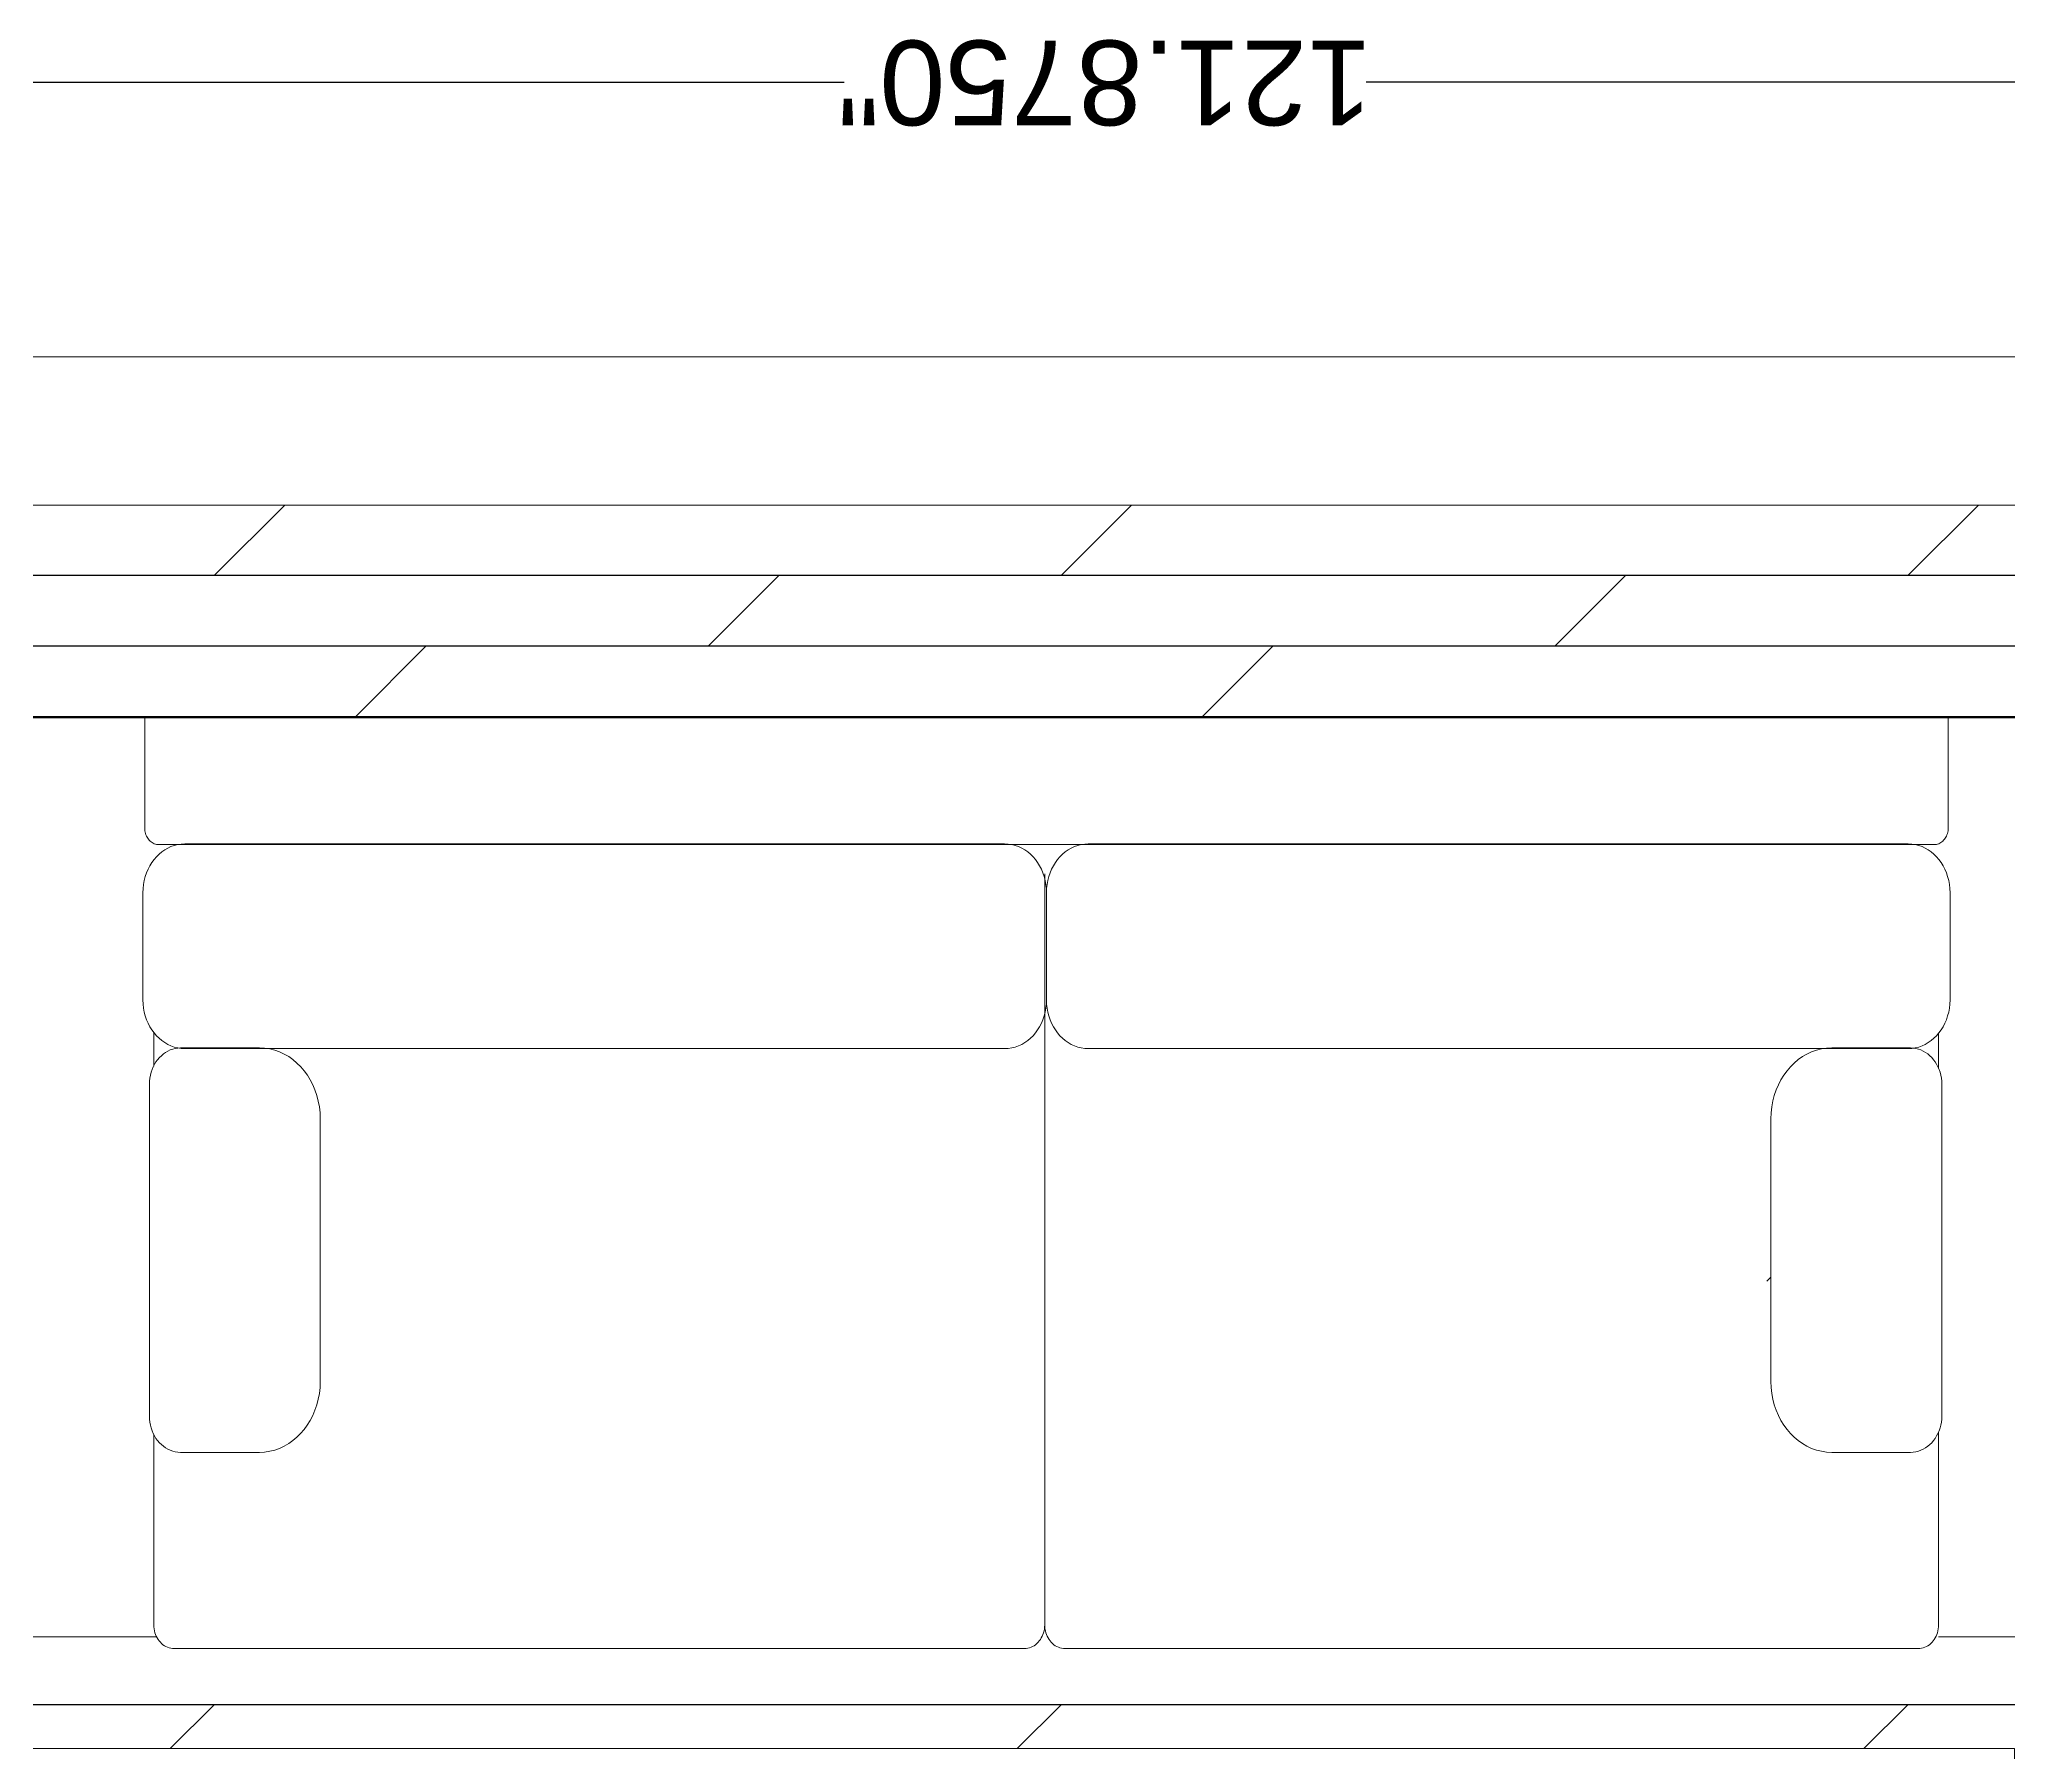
# Model space of a CAD drawing. Header units: inches. Extents: x -813 to 82, y -70 to 268.
# Drawn here: x -72.6 to -2.8, y 201.3 to 262 of the extents above; entities that cross this region are included whole.
import ezdxf

# ---------------------------------------------------------------- set-up
doc = ezdxf.new("R2010")
doc.units = ezdxf.units.IN
doc.header["$MEASUREMENT"] = 0
doc.layers.get('Defpoints').update_dxf_attribs({"color": 6})
doc.layers.add('Furniture', color=4, linetype='Continuous', lineweight=0)
doc.layers.add('Golden', color=7, linetype='Continuous', lineweight=0, true_color=0xefe861)
for name, color, linetype in [('Hatch 01_UC', 7, 'Continuous'), ('Rugs', 201, 'Continuous'), ('S-DIM', 7, 'Continuous')]:
    doc.layers.add(name, color=color, linetype=linetype)
doc.layers.add('Walls', color=3, linetype='Continuous', plot=False)
doc.styles.get("Standard").update_dxf_attribs({"font": 'arial.ttf'})
doc.dimstyles.get("Standard").update_dxf_attribs({"dimtxt": 0.18, "dimasz": 0.18, "dimexe": 0.18, "dimexo": 0.0625, "dimgap": 0.09, "dimtad": 0, "dimtih": 1, "dimtoh": 1, "dimdec": 4, "dimzin": 1, "dimdsep": 46, "dimtxsty": 'Standard', "dimcen": 0.09, "dimadec": 0, "dimazin": 0, "dimtfac": 1, "dimtdec": 4, "dimtofl": 0, "dimtmove": 0, "dimatfit": 3, "dimfxl": 1, "dimtolj": 1, "dimtzin": 0, "dimarcsym": 0})

# ---------------------------------------------------------------- blocks, each defined once
blk = doc.blocks.new('C3')
at = {"layer": 'Golden'}
blk.add_lwpolyline([(-1499.9, 4500.1), (-1499.9, 0), (1499.9, 0), (1499.9, 4500.1), (-1499.9, 4500.1)], dxfattribs=at)
blk = doc.blocks.new('*D216')
at = {"layer": 'Defpoints', "color": 0, "lineweight": 0, "transparency": 16777216}
for p in [(-95.745, 260.518), (-95.745, 245.54), (26.13, 245.54)]:
    blk.add_point(p, dxfattribs=at)
at = {"layer": 'S-DIM', "color": 0, "lineweight": -2, "transparency": 16777216}
for p, q in [((-95.745, 245.603), (-95.745, 260.698)), ((-95.565, 260.518), (-44.055, 260.518)), ((25.95, 260.518), (-25.56, 260.518)), ((26.13, 245.603), (26.13, 260.698))]:
    blk.add_line(p, q, dxfattribs=at)
at = {"layer": 'S-DIM', "color": 0, "lineweight": 0, "transparency": 16777216}
for points in [[(-95.565, 260.488), (-95.565, 260.548), (-95.745, 260.518)], [(25.95, 260.488), (25.95, 260.548), (26.13, 260.518)]]:
    blk.add_solid(points, dxfattribs=at)
at = {"layer": 'S-DIM', "color": 0, "lineweight": 5, "transparency": 16777216, "insert": (-34.808, 260.518), "char_height": 0.18, "attachment_point": 5, "rotation": 180}
blk.add_mtext('\\A1;{\\H16.66667x;121.8750"}', dxfattribs=at)

msp = doc.modelspace()

# ---------------------------------------------------------------- linework, layer by layer
at = {"layer": 'Furniture', "lineweight": 5}
for points in [[(-0.25881, 238.00572), (-73.72578, 238.00572)], [(-68.83266, 238.05498), (-68.83266, 234.09877), (-68.83081, 234.04806), (-68.82536, 233.99853), (-68.81647, 233.95036), (-68.80428, 233.90374), (-68.78893, 233.85885), (-68.77059, 233.81584), (-68.74941, 233.77492), (-68.72554, 233.73625), (-68.69912, 233.7), (-68.67031, 233.66637), (-68.63924, 233.63552), (-68.60608, 233.60763), (-68.571, 233.58289), (-68.53411, 233.56146), (-68.49558, 233.54353), (-68.45554, 233.52928), (-68.41418, 233.51888), (-68.37163, 233.51251), (-68.32803, 233.51035), (-5.44384, 233.51035), (-5.40036, 233.5125), (-5.35788, 233.51886), (-5.31658, 233.52922), (-5.2766, 233.54344), (-5.23809, 233.56132), (-5.20122, 233.58271), (-5.16612, 233.6074), (-5.13295, 233.63524), (-5.10187, 233.66606), (-5.07302, 233.69966), (-5.04656, 233.73588), (-5.02266, 233.77453), (-5.00143, 233.81546), (-4.98306, 233.85847), (-4.96768, 233.9034), (-4.95546, 233.95008), (-4.94654, 233.9983), (-4.94107, 234.04792), (-4.93922, 234.09877), (-4.93922, 238.05498)], [(-6.35805, 233.53585), (-6.35805, 233.53585)], [(-36.9493, 205.87054), (-36.9493, 232.476)], [(-68.51132, 226.85392), (-68.51132, 225.65862)], [(-5.27941, 225.58473), (-5.27941, 226.83018)], [(-67.56091, 226.30861), (-67.56091, 226.30861)], [(-5.27941, 212.70375), (-5.27941, 205.87054), (-5.28207, 205.79797), (-5.28994, 205.72705), (-5.30278, 205.65805), (-5.32036, 205.59122), (-5.34249, 205.52684), (-5.36892, 205.46515), (-5.39942, 205.40642), (-5.4338, 205.3509), (-5.47182, 205.29885), (-5.51325, 205.25053), (-5.55789, 205.2062), (-5.6055, 205.16612), (-5.65587, 205.13054), (-5.70877, 205.09974), (-5.76398, 205.07394), (-5.82129, 205.05343), (-5.88046, 205.03846), (-5.94128, 205.0293), (-6.00352, 205.02618), (-36.22518, 205.02618), (-36.28742, 205.0293), (-36.34824, 205.03846), (-36.40741, 205.05343), (-36.46472, 205.07394), (-36.51993, 205.09974), (-36.57284, 205.13054), (-36.6232, 205.16612), (-36.67082, 205.2062), (-36.71546, 205.25053), (-36.7569, 205.29885), (-36.79491, 205.3509), (-36.82928, 205.40642), (-36.8598, 205.46515), (-36.88622, 205.52684), (-36.90834, 205.59122), (-36.92593, 205.65805), (-36.93877, 205.72705), (-36.94663, 205.79797), (-36.9493, 205.87054), (-36.95197, 205.79797), (-36.9598, 205.72705), (-36.97262, 205.65805), (-36.99016, 205.59122), (-37.01222, 205.52684), (-37.03857, 205.46515), (-37.069, 205.40642), (-37.10329, 205.3509), (-37.1412, 205.29885), (-37.18251, 205.25053), (-37.22702, 205.2062), (-37.27449, 205.16612), (-37.3247, 205.13054), (-37.37744, 205.09974), (-37.43247, 205.07394), (-37.48958, 205.05343), (-37.54855, 205.03846), (-37.60915, 205.0293), (-37.67116, 205.02618), (-67.78946, 205.02618), (-67.85148, 205.0293), (-67.91208, 205.03846), (-67.97104, 205.05343), (-68.02815, 205.07394), (-68.08318, 205.09974), (-68.13592, 205.13054), (-68.18613, 205.16612), (-68.2336, 205.2062), (-68.27811, 205.25053), (-68.31943, 205.29885), (-68.35734, 205.3509), (-68.39162, 205.40642), (-68.42204, 205.46515), (-68.4484, 205.52684), (-68.47046, 205.59122), (-68.488, 205.65805), (-68.50081, 205.72705), (-68.50866, 205.79797), (-68.51132, 205.87054), (-68.51132, 212.60788)], [(-6.27433, 211.97989), (-6.27433, 211.97989)], [(-74.029, 205.80194), (-74.02789, 205.77156), (-74.02459, 205.74187), (-74.01921, 205.71298), (-74.01184, 205.68501), (-74.00258, 205.65805), (-73.9915, 205.63222), (-73.97872, 205.60762), (-73.96432, 205.58438), (-73.9484, 205.56258), (-73.93105, 205.54234), (-73.91235, 205.52378), (-73.89242, 205.50699), (-73.87132, 205.49209), (-73.84917, 205.47918), (-73.82606, 205.46838), (-73.80206, 205.45978), (-73.77729, 205.45351), (-73.75183, 205.44967), (-73.72578, 205.44836), (-68.41327, 205.44836)], [(-5.27941, 205.44836), (-0.25881, 205.44836)]]:
    msp.add_lwpolyline(points, dxfattribs=at)
for points in [[(-38.36814, 233.53585), (-67.41307, 233.53585), (-67.54102, 233.5295), (-67.66596, 233.51082), (-67.78742, 233.48029), (-67.90497, 233.43846), (-68.01817, 233.38582), (-68.12655, 233.32293), (-68.22969, 233.25027), (-68.32714, 233.1684), (-68.41845, 233.0778), (-68.50318, 232.979), (-68.58088, 232.87252), (-68.65111, 232.7589), (-68.71341, 232.63862), (-68.76735, 232.51224), (-68.81248, 232.38025), (-68.84836, 232.24317), (-68.87454, 232.10154), (-68.89057, 231.95587), (-68.89602, 231.80666), (-68.89602, 228.01317), (-68.89057, 227.86396), (-68.87454, 227.71828), (-68.84836, 227.57666), (-68.81248, 227.43958), (-68.76735, 227.3076), (-68.71341, 227.1812), (-68.65111, 227.06094), (-68.58088, 226.94731), (-68.50318, 226.84083), (-68.41845, 226.74204), (-68.32714, 226.65144), (-68.22969, 226.56956), (-68.12655, 226.4969), (-68.01817, 226.43401), (-67.90497, 226.38138), (-67.78742, 226.33954), (-67.66596, 226.30903), (-67.54102, 226.29033), (-67.41307, 226.28398), (-38.36814, 226.28398), (-38.24018, 226.29033), (-38.11525, 226.30903), (-37.99377, 226.33954), (-37.87622, 226.38138), (-37.76304, 226.43401), (-37.65464, 226.4969), (-37.5515, 226.56956), (-37.45405, 226.65144), (-37.36274, 226.74204), (-37.27801, 226.84083), (-37.20032, 226.94731), (-37.1301, 227.06094), (-37.06779, 227.1812), (-37.01384, 227.3076), (-36.96872, 227.43958), (-36.93284, 227.57666), (-36.90666, 227.71828), (-36.89062, 227.86396), (-36.88519, 228.01317), (-36.88519, 231.80666), (-36.89062, 231.95587), (-36.90666, 232.10154), (-36.93284, 232.24317), (-36.96872, 232.38025), (-37.01384, 232.51224), (-37.06779, 232.63862), (-37.1301, 232.7589), (-37.20032, 232.87252), (-37.27801, 232.979), (-37.36274, 233.0778), (-37.45405, 233.1684), (-37.5515, 233.25027), (-37.65464, 233.32293), (-37.76304, 233.38582), (-37.87622, 233.43846), (-37.99377, 233.48029), (-38.11525, 233.51082), (-38.24018, 233.5295)], [(-6.35805, 233.53585), (-35.40298, 233.53585), (-35.53094, 233.5295), (-35.65587, 233.51082), (-35.77734, 233.48029), (-35.89489, 233.43846), (-36.00808, 233.38582), (-36.11648, 233.32293), (-36.21962, 233.25027), (-36.31707, 233.1684), (-36.40838, 233.0778), (-36.49311, 232.979), (-36.5708, 232.87252), (-36.64102, 232.7589), (-36.70333, 232.63862), (-36.75727, 232.51224), (-36.8024, 232.38025), (-36.83828, 232.24317), (-36.86446, 232.10154), (-36.8805, 231.95587), (-36.88593, 231.80666), (-36.88593, 228.01317), (-36.8805, 227.86396), (-36.86446, 227.71828), (-36.83828, 227.57666), (-36.8024, 227.43958), (-36.75727, 227.3076), (-36.70333, 227.1812), (-36.64102, 227.06094), (-36.5708, 226.94731), (-36.49311, 226.84083), (-36.40838, 226.74204), (-36.31707, 226.65144), (-36.21962, 226.56956), (-36.11648, 226.4969), (-36.00808, 226.43401), (-35.89489, 226.38138), (-35.77734, 226.33954), (-35.65587, 226.30903), (-35.53094, 226.29033), (-35.40298, 226.28398), (-6.35805, 226.28398), (-6.2301, 226.29033), (-6.10516, 226.30903), (-5.9837, 226.33954), (-5.86615, 226.38138), (-5.75295, 226.43401), (-5.64457, 226.4969), (-5.54142, 226.56956), (-5.44398, 226.65144), (-5.35266, 226.74204), (-5.26794, 226.84083), (-5.19024, 226.94731), (-5.12001, 227.06094), (-5.05771, 227.1812), (-5.00377, 227.3076), (-4.95864, 227.43958), (-4.92276, 227.57666), (-4.89658, 227.71828), (-4.88055, 227.86396), (-4.8751, 228.01317), (-4.8751, 231.80666), (-4.88055, 231.95587), (-4.89658, 232.10154), (-4.92276, 232.24317), (-4.95864, 232.38025), (-5.00377, 232.51224), (-5.05771, 232.63862), (-5.12001, 232.7589), (-5.19024, 232.87252), (-5.26794, 232.979), (-5.35266, 233.0778), (-5.44398, 233.1684), (-5.54142, 233.25027), (-5.64457, 233.32293), (-5.75295, 233.38582), (-5.86615, 233.43846), (-5.9837, 233.48029), (-6.10516, 233.51082), (-6.2301, 233.5295)], [(-67.56091, 226.30861), (-64.77076, 226.30861), (-64.58468, 226.29937), (-64.40299, 226.27214), (-64.22632, 226.22769), (-64.05534, 226.16677), (-63.89068, 226.09015), (-63.73302, 225.99858), (-63.58297, 225.89282), (-63.4412, 225.77364), (-63.30836, 225.64177), (-63.18508, 225.498), (-63.07204, 225.34306), (-62.96986, 225.17774), (-62.8792, 225.00278), (-62.80071, 224.81894), (-62.73504, 224.62698), (-62.68282, 224.42766), (-62.64474, 224.22172), (-62.6214, 224.00996), (-62.61348, 223.7931), (-62.61348, 214.4954), (-62.62141, 214.27842), (-62.64476, 214.06654), (-62.68287, 213.86054), (-62.73512, 213.66117), (-62.80083, 213.46917), (-62.87936, 213.28532), (-62.97006, 213.11036), (-63.07227, 212.94505), (-63.18536, 212.79015), (-63.30866, 212.6464), (-63.44152, 212.51458), (-63.5833, 212.39545), (-63.73335, 212.28973), (-63.89101, 212.1982), (-64.05564, 212.12163), (-64.22658, 212.06074), (-64.40318, 212.01633), (-64.58479, 211.98912), (-64.77076, 211.97989), (-67.56091, 211.97989), (-67.65649, 211.98464), (-67.74984, 211.99863), (-67.8406, 212.02148), (-67.92846, 212.05279), (-68.01307, 212.09218), (-68.0941, 212.13925), (-68.17123, 212.19361), (-68.2441, 212.25487), (-68.3124, 212.32266), (-68.37577, 212.39655), (-68.4339, 212.47618), (-68.48643, 212.56116), (-68.53305, 212.6511), (-68.57342, 212.74558), (-68.6072, 212.84425), (-68.63406, 212.94669), (-68.65365, 213.05253), (-68.66565, 213.16137), (-68.66972, 213.27282), (-68.66972, 225.01567), (-68.66565, 225.12712), (-68.65365, 225.23596), (-68.63406, 225.3418), (-68.6072, 225.44425), (-68.57342, 225.54291), (-68.53305, 225.6374), (-68.48643, 225.72733), (-68.4339, 225.8123), (-68.37577, 225.89194), (-68.3124, 225.96584), (-68.2441, 226.03362), (-68.17123, 226.09489), (-68.0941, 226.14925), (-68.01307, 226.19631), (-67.92846, 226.2357), (-67.8406, 226.26702), (-67.74984, 226.28986), (-67.65649, 226.30386)], [(-6.27433, 211.97989), (-9.06446, 211.97989), (-9.25054, 211.98913), (-9.43225, 212.01636), (-9.60891, 212.0608), (-9.77989, 212.12172), (-9.94454, 212.19834), (-10.10222, 212.28991), (-10.25227, 212.39568), (-10.39404, 212.51486), (-10.52688, 212.64672), (-10.65015, 212.7905), (-10.76319, 212.94542), (-10.86537, 213.11076), (-10.95603, 213.28572), (-11.03452, 213.46956), (-11.1002, 213.66152), (-11.15241, 213.86084), (-11.1905, 214.06677), (-11.21384, 214.27854), (-11.22176, 214.4954), (-11.22176, 223.7931), (-11.21383, 224.01008), (-11.19048, 224.22195), (-11.15236, 224.42794), (-11.10012, 224.62732), (-11.0344, 224.81931), (-10.95588, 225.00316), (-10.86518, 225.17812), (-10.76296, 225.34344), (-10.64988, 225.49834), (-10.52658, 225.64208), (-10.39371, 225.7739), (-10.25193, 225.89305), (-10.10188, 225.99876), (-9.94422, 226.09028), (-9.7796, 226.16686), (-9.60866, 226.22774), (-9.43206, 226.27216), (-9.25044, 226.29937), (-9.06446, 226.30861), (-6.27433, 226.30861), (-6.17875, 226.30386), (-6.0854, 226.28986), (-5.99463, 226.26702), (-5.90678, 226.2357), (-5.82217, 226.19631), (-5.74113, 226.14925), (-5.66401, 226.09489), (-5.59113, 226.03362), (-5.52284, 225.96584), (-5.45947, 225.89194), (-5.40134, 225.8123), (-5.34879, 225.72733), (-5.30217, 225.6374), (-5.26182, 225.54291), (-5.22804, 225.44425), (-5.20118, 225.3418), (-5.18158, 225.23596), (-5.16958, 225.12712), (-5.1655, 225.01567), (-5.1655, 213.27282), (-5.16958, 213.16137), (-5.18158, 213.05253), (-5.20118, 212.94669), (-5.22804, 212.84425), (-5.26182, 212.74558), (-5.30217, 212.6511), (-5.34879, 212.56116), (-5.40134, 212.47618), (-5.45947, 212.39655), (-5.52284, 212.32266), (-5.59113, 212.25487), (-5.66401, 212.19361), (-5.74113, 212.13925), (-5.82217, 212.09218), (-5.90678, 212.05279), (-5.99463, 212.02148), (-6.0854, 211.99863), (-6.17875, 211.98464)]]:
    msp.add_lwpolyline(points, close=True, dxfattribs=at)
at = {"layer": 'Hatch 01_UC', "color": 44, "linetype": 'Continuous', "transparency": 33554636}
for p, q in [((-63.87002, 245.54026), (-66.37002, 243.04026)), ((-53.87002, 245.54026), (-53.87002, 245.54026)), ((-33.87002, 245.54026), (-36.37002, 243.04026)), ((-23.87002, 245.54026), (-23.87002, 245.54026)), ((-3.87002, 245.54026), (-6.37002, 243.04026)), ((26.12998, 243.04026), (-103.18617, 243.04026)), ((-46.37002, 243.04026), (-48.87002, 240.54026)), ((-16.37002, 243.04026), (-18.87002, 240.54026)), ((26.12998, 240.54026), (-103.18617, 240.54026)), ((-58.87002, 240.54026), (-61.37002, 238.04026)), ((-28.87002, 240.54026), (-31.37002, 238.04026)), ((26.12998, 238.04026), (-83.4901, 238.04026)), ((-71.37002, 238.04026), (-71.40456, 238.00572)), ((-11.37002, 238.04026), (-11.40456, 238.00572)), ((-11.22176, 218.18852), (-11.37002, 218.04026)), ((3.35489, 203.04026), (-178.87002, 203.04026)), ((-66.37002, 203.04026), (-67.92755, 201.48273)), ((-36.37002, 203.04026), (-37.92755, 201.48273)), ((-6.37002, 203.04026), (-7.92755, 201.48273))]:
    msp.add_line(p, q, dxfattribs=at)
at = {"layer": 'Walls', "lineweight": 5}
for points in [[(-178.87002, -29.70974), (26.12998, -29.70974), (31.37998, -29.70974), (31.37998, -24.45974), (31.37998, 245.54026), (31.37998, 250.79026), (26.12998, 250.79026), (-178.87002, 250.79026), (-184.12002, 250.79026), (-184.12002, 245.54026), (-184.12002, -24.45974), (-184.12002, -29.70974)], [(26.12998, -24.45974), (26.12998, 245.54026), (-178.87002, 245.54026), (-178.87002, -24.45974)]]:
    msp.add_lwpolyline(points, close=True, dxfattribs=at)

# ---------------------------------------------------------------- block references
at = {"layer": 'Rugs', "xscale": 0.0285, "yscale": 0.0285, "zscale": 0.0285, "rotation": 270}
msp.add_blockref('C3', (-130.84923, 158.73611), dxfattribs=at)

# ---------------------------------------------------------------- dimensions: what is measured, and where the dimension line sits
at = {"layer": 'S-DIM', "lineweight": 5}
dim = msp.add_linear_dim(base=(-95.74502, 260.51778), p1=(26.12998, 245.54026), p2=(-95.74502, 245.54026), angle=180, text='{\\H16.66667x;<>}', dimstyle='Standard', override={"dimpost": '"'}, dxfattribs=at)
dim.commit()
dim.dimension.update_dxf_attribs({"geometry": '*D216', "text_midpoint": (-34.80752, 260.51778)})

doc.saveas('drawing.dxf')
